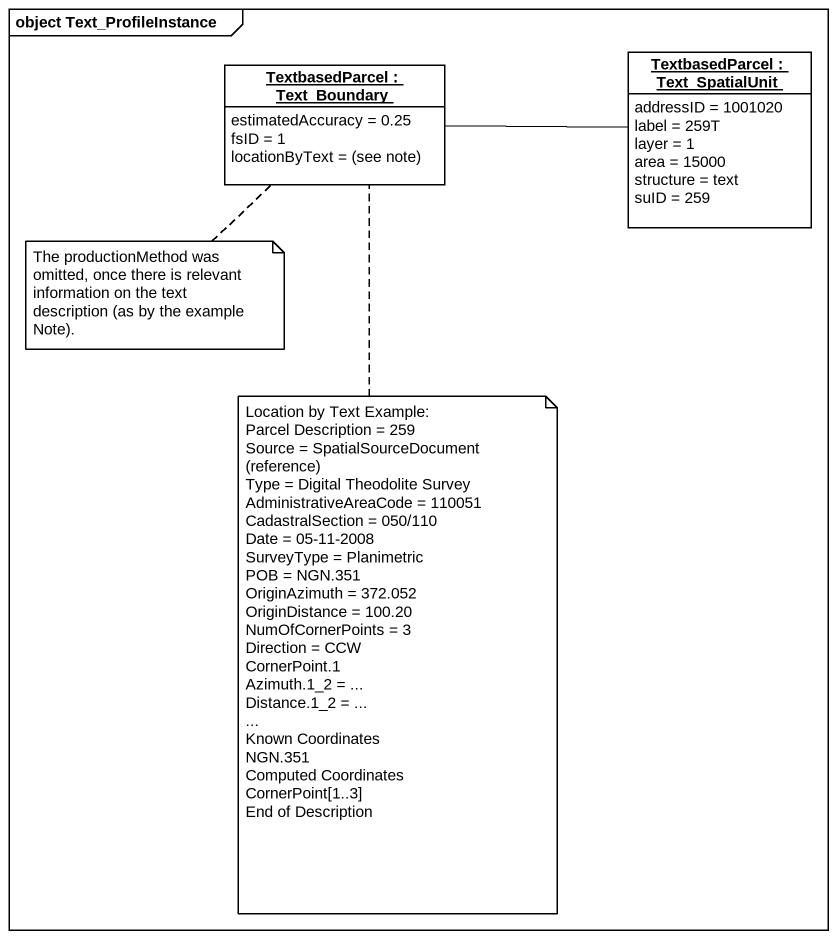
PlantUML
@startuml
mainframe object Text_ProfileInstance
hide circle
hide empty members
object "TextbasedParcel : Text_Boundary" as TextbasedParcel {
  estimatedAccuracy = 0.25
  fsID = 1
  locationByText = (see note)
}
object "TextbasedParcel : Text_SpatialUnit" as TextbasedParcel_2 {
  addressID = 1001020
  label = 259T
  layer = 1
  area = 15000
  structure = text
  suID = 259
}
TextbasedParcel -right- TextbasedParcel_2
note bottom of TextbasedParcel : The productionMethod was omitted, once there is relevant information on the text description (as by the example Note).
note bottom of TextbasedParcel
  Location by Text Example:
  Parcel Description = 259
  Source = SpatialSourceDocument (reference)
  Type = Digital Theodolite Survey
  AdministrativeAreaCode = 110051
  CadastralSection = 050/110
  Date = 05-11-2008
  SurveyType = Planimetric
  POB = NGN.351
  OriginAzimuth = 372.052
  OriginDistance = 100.20
  NumOfCornerPoints = 3
  Direction = CCW
  CornerPoint.1
  Azimuth.1_2 = ...
  Distance.1_2 = ...
  ~...
  Known Coordinates
  NGN.351
  Computed Coordinates
  CornerPoint[1..3]
  End of Description
end note
@enduml
